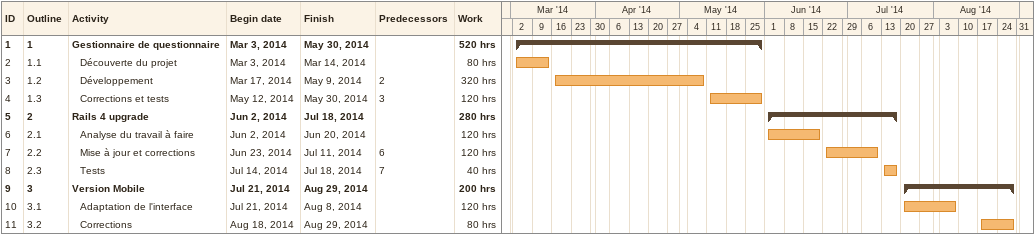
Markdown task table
| ID | WBS | Task | Start | Finish | Predecessors | Work (h) |
|---|---|---|---|---|---|---|
| 1 | 1 | **Gestionnaire de questionnaire** | 2014-03-03 | 2014-05-30 |  | 520 |
| 2 | 1.1 | Découverte du projet | 2014-03-03 | 2014-03-14 |  | 80 |
| 3 | 1.2 | Développement | 2014-03-17 | 2014-05-09 | 2 | 320 |
| 4 | 1.3 | Corrections et tests | 2014-05-12 | 2014-05-30 | 3 | 120 |
| 5 | 2 | **Rails 4 upgrade** | 2014-06-02 | 2014-07-18 |  | 280 |
| 6 | 2.1 | Analyse du travail à faire | 2014-06-02 | 2014-06-20 |  | 120 |
| 7 | 2.2 | Mise à jour et corrections | 2014-06-23 | 2014-07-11 | 6 | 120 |
| 8 | 2.3 | Tests | 2014-07-14 | 2014-07-18 | 7 | 40 |
| 9 | 3 | **Version Mobile** | 2014-07-21 | 2014-08-29 |  | 200 |
| 10 | 3.1 | Adaptation de l'interface | 2014-07-21 | 2014-08-08 |  | 120 |
| 11 | 3.2 | Corrections | 2014-08-18 | 2014-08-29 |  | 80 |
